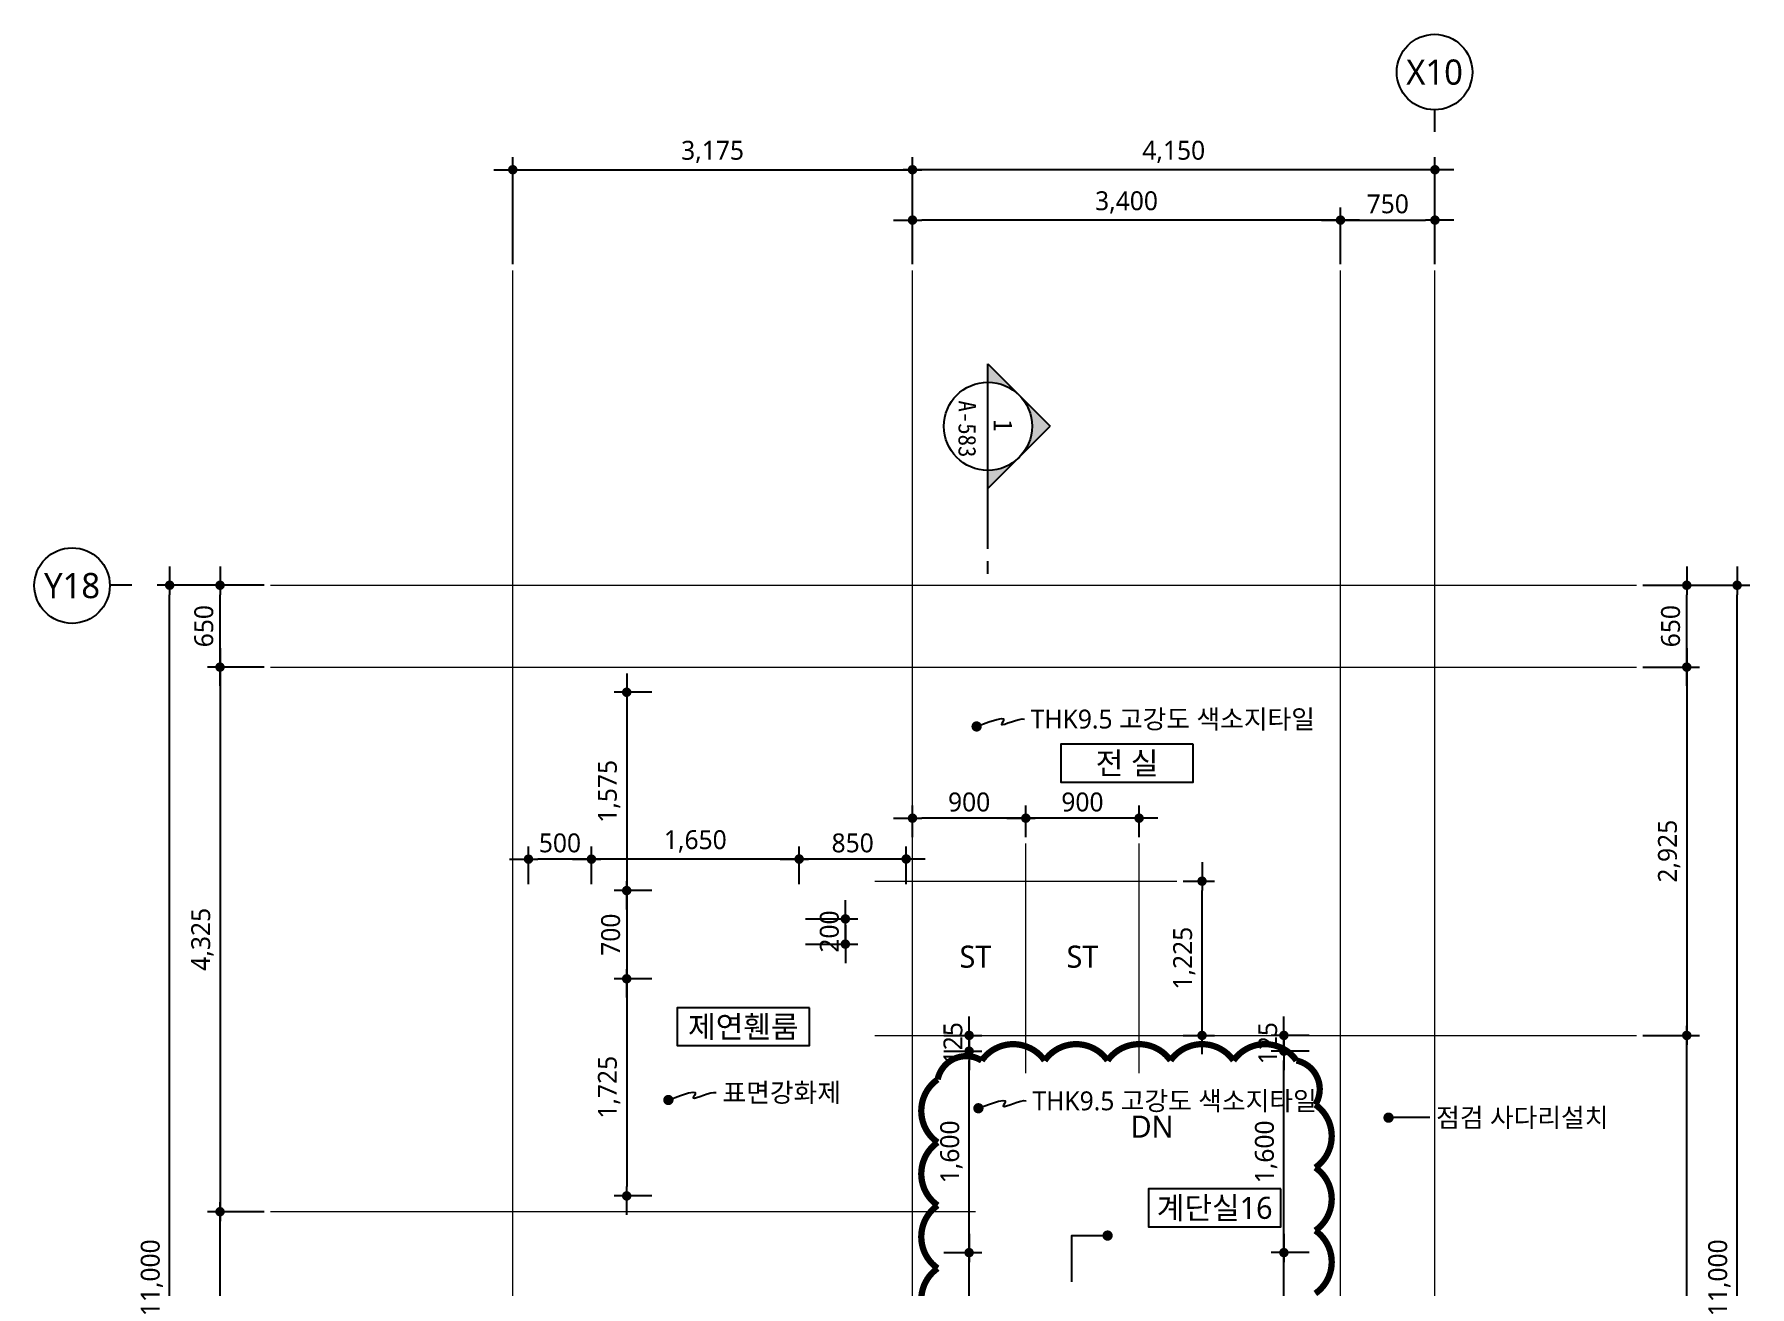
# Model space of a CAD drawing. Header units: millimetres. Extents: x 1467181 to 1720354, y 836037 to 895281.
# Drawn here: x 1682289 to 1695914, y 846048 to 855994 of the extents above; entities that cross this region are included whole.
import ezdxf
from ezdxf.enums import TextEntityAlignment as Align

# ---------------------------------------------------------------- set-up
doc = ezdxf.new("R2010")
doc.units = ezdxf.units.MM
doc.header["$MEASUREMENT"] = 0
doc.linetypes.add('CEN', pattern=[62, 60, -1, 0, -1])
doc.layers.get('0').update_dxf_attribs({"linetype": 'CONTINUOUS'})
for name, color, linetype, lineweight in [('A-AXIS-BUBL', 7, 'CONTINUOUS', 25), ('A-CNTL', 1, 'CEN', 15), ('A-DIMS', 7, 'CONTINUOUS', 25), ('A-MKXS-LEAD', 7, 'CONTINUOUS', 25), ('A-MKXS-MAK1', 3, 'CONTINUOUS', 25), ('A-MKXS-TEXT1', 3, 'CONTINUOUS', 25), ('A-MKXS-TEXT2', 7, 'CONTINUOUS', 25), ('A-MKXX-NAME', 3, 'CONTINUOUS', 25), ('A-MKXX-SYMB', 7, 'CONTINUOUS', 25), ('A-XXXX-TXT2', 3, 'CONTINUOUS', 25), ('REV-202205', 20, 'CONTINUOUS', 25)]:
    doc.layers.add(name, color=color, linetype=linetype, lineweight=lineweight)
doc.styles.add('HY울릉도L', font='')
doc.styles.add('돋움체', font='')
doc.styles.add('맑은고딕', font='malgun.ttf')
doc.styles.get('HY울릉도L').set_extended_font_data('HYwulM')
doc.styles.get('돋움체').set_extended_font_data('DotumChe')
doc.dimstyles.new('CDIM', dxfattribs={"dimtxt": 3, "dimasz": 1.5, "dimexe": 2, "dimexo": 1, "dimgap": 1, "dimtad": 1, "dimdec": 0, "dimrnd": 0.5, "dimzin": 0, "dimdsep": 32, "dimlunit": 6, "dimtxsty": 'HY울릉도L', "dimblk1": '_CIDOT', "dimblk2": '_CIDOT', "dimsah": 1, "dimcen": 5.5, "dimclrd": 2, "dimclre": 2, "dimclrt": 7, "dimadec": 0, "dimazin": 0, "dimtfac": 1, "dimtdec": 0, "dimtix": 1, "dimtmove": 2, "dimatfit": 1, "dimldrblk": '_CIDOT', "dimfxl": 1, "dimtolj": 1, "dimtzin": 0, "dimlwd": -1, "dimarcsym": 0})

# ---------------------------------------------------------------- blocks, each defined once
blk = doc.blocks.new('_CIDOT')
at = {"color": 0, "linetype": 'ByBlock'}
blk.add_line((2, 0), (-1, 0), dxfattribs=at)
at = {"color": 0, "linetype": 'ByBlock', "const_width": 0.5}
blk.add_lwpolyline([(-0.25, 0, 1), (0.25, 0, 1)], format="xyb", close=True, dxfattribs=at)
blk = doc.blocks.new('*D80')
at = {"layer": 'A-DIMS', "lineweight": -2, "transparency": 16777216}
for p, q in [((1689264, 854169), (1689264, 854619)), ((1692664, 854169), (1692664, 854619))]:
    blk.add_line(p, q, dxfattribs=at)
at = {"layer": 'A-DIMS', "transparency": 16777216}
blk.add_line((1692589, 854519), (1689339, 854519), dxfattribs=at)
at = {"layer": 'A-DIMS', "transparency": 16777216, "xscale": 75, "yscale": 75, "zscale": 75, "rotation": 180}
blk.add_blockref('_CIDOT', (1689264, 854519), dxfattribs=at)
at = {"layer": 'A-DIMS', "transparency": 16777216, "xscale": 75, "yscale": 75, "zscale": 75}
blk.add_blockref('_CIDOT', (1692664, 854519), dxfattribs=at)
at = {"layer": 'A-DIMS', "color": 3, "transparency": 16777216, "insert": (1690964, 854659), "char_height": 150, "attachment_point": 5, "style": '맑은고딕'}
blk.add_mtext('\\A1;3,400', dxfattribs=at)
blk = doc.blocks.new('*D81')
at = {"layer": 'A-DIMS', "lineweight": -2, "transparency": 16777216}
for p, q in [((1689264, 854169), (1689264, 855019)), ((1693414, 854169), (1693414, 855019))]:
    blk.add_line(p, q, dxfattribs=at)
at = {"layer": 'A-DIMS', "transparency": 16777216}
blk.add_line((1693339, 854919), (1689339, 854919), dxfattribs=at)
at = {"layer": 'A-DIMS', "transparency": 16777216, "xscale": 75, "yscale": 75, "zscale": 75, "rotation": 180}
blk.add_blockref('_CIDOT', (1689264, 854919), dxfattribs=at)
at = {"layer": 'A-DIMS', "transparency": 16777216, "xscale": 75, "yscale": 75, "zscale": 75}
blk.add_blockref('_CIDOT', (1693414, 854919), dxfattribs=at)
at = {"layer": 'A-DIMS', "color": 3, "transparency": 16777216, "insert": (1691339, 855060), "char_height": 150, "attachment_point": 5, "style": '맑은고딕'}
blk.add_mtext('\\A1;4,150', dxfattribs=at)
blk = doc.blocks.new('*D82')
at = {"layer": 'A-DIMS', "lineweight": -2, "transparency": 16777216}
for p, q in [((1684114, 851619), (1683264, 851619)), ((1684114, 840619), (1683264, 840619))]:
    blk.add_line(p, q, dxfattribs=at)
at = {"layer": 'A-DIMS', "transparency": 16777216}
blk.add_line((1683364, 840694), (1683364, 851544), dxfattribs=at)
at = {"layer": 'A-DIMS', "transparency": 16777216, "xscale": 75, "yscale": 75, "zscale": 75}
for p, rotation in [((1683364, 851619), 90), ((1683364, 840619), 270)]:
    blk.add_blockref('_CIDOT', p, dxfattribs=dict(at, rotation=rotation))
at = {"layer": 'A-DIMS', "color": 3, "transparency": 16777216, "insert": (1683223, 846119), "char_height": 150, "attachment_point": 5, "rotation": 90, "style": '맑은고딕'}
blk.add_mtext('\\A1;11,000', dxfattribs=at)
blk = doc.blocks.new('*D83')
at = {"layer": 'A-DIMS', "lineweight": -2, "transparency": 16777216}
for p, q in [((1684114, 851619), (1683664, 851619)), ((1684114, 850969), (1683664, 850969))]:
    blk.add_line(p, q, dxfattribs=at)
at = {"layer": 'A-DIMS', "transparency": 16777216}
blk.add_line((1683764, 851044), (1683764, 851544), dxfattribs=at)
at = {"layer": 'A-DIMS', "transparency": 16777216, "xscale": 75, "yscale": 75, "zscale": 75}
for p, rotation in [((1683764, 851619), 90), ((1683764, 850969), 270)]:
    blk.add_blockref('_CIDOT', p, dxfattribs=dict(at, rotation=rotation))
at = {"layer": 'A-DIMS', "color": 3, "transparency": 16777216, "insert": (1683636, 851294), "char_height": 150, "attachment_point": 5, "rotation": 90, "style": '맑은고딕'}
blk.add_mtext('\\A1;650', dxfattribs=at)
blk = doc.blocks.new('*D84')
at = {"layer": 'A-DIMS', "lineweight": -2, "transparency": 16777216}
for p, q in [((1684114, 850969), (1683664, 850969)), ((1684114, 846644), (1683664, 846644))]:
    blk.add_line(p, q, dxfattribs=at)
at = {"layer": 'A-DIMS', "transparency": 16777216}
blk.add_line((1683764, 850894), (1683764, 846719), dxfattribs=at)
at = {"layer": 'A-DIMS', "transparency": 16777216, "xscale": 75, "yscale": 75, "zscale": 75}
for p, rotation in [((1683764, 850969), 90), ((1683764, 846644), 270)]:
    blk.add_blockref('_CIDOT', p, dxfattribs=dict(at, rotation=rotation))
at = {"layer": 'A-DIMS', "color": 3, "transparency": 16777216, "insert": (1683624, 848807), "char_height": 150, "attachment_point": 5, "rotation": 90, "style": '맑은고딕'}
blk.add_mtext('\\A1;4,325', dxfattribs=at)
blk = doc.blocks.new('*D85')
at = {"layer": 'A-DIMS', "lineweight": -2, "transparency": 16777216}
for p, q in [((1684114, 846644), (1683664, 846644)), ((1684114, 841369), (1683664, 841369))]:
    blk.add_line(p, q, dxfattribs=at)
at = {"layer": 'A-DIMS', "transparency": 16777216}
blk.add_line((1683764, 841444), (1683764, 846569), dxfattribs=at)
at = {"layer": 'A-DIMS', "transparency": 16777216, "xscale": 75, "yscale": 75, "zscale": 75}
for p, rotation in [((1683764, 846644), 90), ((1683764, 841369), 270)]:
    blk.add_blockref('_CIDOT', p, dxfattribs=dict(at, rotation=rotation))
at = {"layer": 'A-DIMS', "color": 3, "transparency": 16777216, "insert": (1683624, 844007), "char_height": 150, "attachment_point": 5, "rotation": 90, "style": '맑은고딕'}
blk.add_mtext('\\A1;5,275', dxfattribs=at)
blk = doc.blocks.new('*D87')
at = {"layer": 'A-DIMS', "lineweight": -2, "transparency": 16777216}
for p, q in [((1690164, 849619), (1690164, 849869)), ((1691064, 849619), (1691064, 849869))]:
    blk.add_line(p, q, dxfattribs=at)
at = {"layer": 'A-DIMS', "transparency": 16777216}
blk.add_line((1690989, 849769), (1690239, 849769), dxfattribs=at)
at = {"layer": 'A-DIMS', "transparency": 16777216, "xscale": 75, "yscale": 75, "zscale": 75, "rotation": 180}
blk.add_blockref('_CIDOT', (1690164, 849769), dxfattribs=at)
at = {"layer": 'A-DIMS', "transparency": 16777216, "xscale": 75, "yscale": 75, "zscale": 75}
blk.add_blockref('_CIDOT', (1691064, 849769), dxfattribs=at)
at = {"layer": 'A-DIMS', "color": 3, "transparency": 16777216, "insert": (1690614, 849897), "char_height": 150, "attachment_point": 5, "style": '맑은고딕'}
blk.add_mtext('\\A1;900', dxfattribs=at)
blk = doc.blocks.new('*D88')
at = {"layer": 'A-DIMS', "lineweight": -2, "transparency": 16777216}
for p, q in [((1689264, 849619), (1689264, 849869)), ((1690164, 849619), (1690164, 849869))]:
    blk.add_line(p, q, dxfattribs=at)
at = {"layer": 'A-DIMS', "transparency": 16777216}
blk.add_line((1690089, 849769), (1689339, 849769), dxfattribs=at)
at = {"layer": 'A-DIMS', "transparency": 16777216, "xscale": 75, "yscale": 75, "zscale": 75, "rotation": 180}
blk.add_blockref('_CIDOT', (1689264, 849769), dxfattribs=at)
at = {"layer": 'A-DIMS', "transparency": 16777216, "xscale": 75, "yscale": 75, "zscale": 75}
blk.add_blockref('_CIDOT', (1690164, 849769), dxfattribs=at)
at = {"layer": 'A-DIMS', "color": 3, "transparency": 16777216, "insert": (1689714, 849897), "char_height": 150, "attachment_point": 5, "style": '맑은고딕'}
blk.add_mtext('\\A1;900', dxfattribs=at)
blk = doc.blocks.new('*D89')
at = {"layer": 'A-DIMS', "lineweight": -2, "transparency": 16777216}
for p, q in [((1691414, 849269), (1691664, 849269)), ((1691414, 848044), (1691664, 848044))]:
    blk.add_line(p, q, dxfattribs=at)
at = {"layer": 'A-DIMS', "transparency": 16777216}
blk.add_line((1691564, 848119), (1691564, 849194), dxfattribs=at)
at = {"layer": 'A-DIMS', "transparency": 16777216, "xscale": 75, "yscale": 75, "zscale": 75}
for p, rotation in [((1691564, 849269), 90), ((1691564, 848044), 270)]:
    blk.add_blockref('_CIDOT', p, dxfattribs=dict(at, rotation=rotation))
at = {"layer": 'A-DIMS', "color": 3, "transparency": 16777216, "insert": (1691423, 848657), "char_height": 150, "attachment_point": 5, "rotation": 90, "style": '맑은고딕'}
blk.add_mtext('\\A1;1,225', dxfattribs=at)
blk = doc.blocks.new('*D102')
at = {"layer": 'A-DIMS', "lineweight": -2, "transparency": 16777216}
for p, q in [((1692664, 854169), (1692664, 854619)), ((1693414, 854169), (1693414, 854619))]:
    blk.add_line(p, q, dxfattribs=at)
at = {"layer": 'A-DIMS', "transparency": 16777216}
blk.add_line((1692739, 854519), (1693339, 854519), dxfattribs=at)
at = {"layer": 'A-DIMS', "transparency": 16777216, "xscale": 75, "yscale": 75, "zscale": 75, "rotation": 180}
blk.add_blockref('_CIDOT', (1692664, 854519), dxfattribs=at)
at = {"layer": 'A-DIMS', "transparency": 16777216, "xscale": 75, "yscale": 75, "zscale": 75}
blk.add_blockref('_CIDOT', (1693414, 854519), dxfattribs=at)
at = {"layer": 'A-DIMS', "color": 3, "transparency": 16777216, "insert": (1693039, 854647), "char_height": 150, "attachment_point": 5, "style": '맑은고딕'}
blk.add_mtext('\\A1;750', dxfattribs=at)
blk = doc.blocks.new('*D103')
at = {"layer": 'A-DIMS', "lineweight": -2, "transparency": 16777216}
for p, q in [((1686089, 854169), (1686089, 855019)), ((1689264, 854169), (1689264, 855019))]:
    blk.add_line(p, q, dxfattribs=at)
at = {"layer": 'A-DIMS', "transparency": 16777216}
blk.add_line((1686164, 854919), (1689189, 854919), dxfattribs=at)
at = {"layer": 'A-DIMS', "transparency": 16777216, "xscale": 75, "yscale": 75, "zscale": 75, "rotation": 180}
blk.add_blockref('_CIDOT', (1686089, 854919), dxfattribs=at)
at = {"layer": 'A-DIMS', "transparency": 16777216, "xscale": 75, "yscale": 75, "zscale": 75}
blk.add_blockref('_CIDOT', (1689264, 854919), dxfattribs=at)
at = {"layer": 'A-DIMS', "color": 3, "transparency": 16777216, "insert": (1687676, 855060), "char_height": 150, "attachment_point": 5, "style": '맑은고딕'}
blk.add_mtext('\\A1;3,175', dxfattribs=at)
blk = doc.blocks.new('*D104')
at = {"layer": 'A-DIMS', "lineweight": -2, "transparency": 16777216}
for p, q in [((1695064, 851619), (1695914, 851619)), ((1695064, 840619), (1695914, 840619))]:
    blk.add_line(p, q, dxfattribs=at)
at = {"layer": 'A-DIMS', "transparency": 16777216}
blk.add_line((1695814, 840694), (1695814, 851544), dxfattribs=at)
at = {"layer": 'A-DIMS', "transparency": 16777216, "xscale": 75, "yscale": 75, "zscale": 75}
for p, rotation in [((1695814, 851619), 90), ((1695814, 840619), 270)]:
    blk.add_blockref('_CIDOT', p, dxfattribs=dict(at, rotation=rotation))
at = {"layer": 'A-DIMS', "color": 3, "transparency": 16777216, "insert": (1695673, 846119), "char_height": 150, "attachment_point": 5, "rotation": 90, "style": '맑은고딕'}
blk.add_mtext('\\A1;11,000', dxfattribs=at)
blk = doc.blocks.new('*D105')
at = {"layer": 'A-DIMS', "lineweight": -2, "transparency": 16777216}
for p, q in [((1695064, 851619), (1695514, 851619)), ((1695064, 850969), (1695514, 850969))]:
    blk.add_line(p, q, dxfattribs=at)
at = {"layer": 'A-DIMS', "transparency": 16777216}
blk.add_line((1695414, 851044), (1695414, 851544), dxfattribs=at)
at = {"layer": 'A-DIMS', "transparency": 16777216, "xscale": 75, "yscale": 75, "zscale": 75}
for p, rotation in [((1695414, 851619), 90), ((1695414, 850969), 270)]:
    blk.add_blockref('_CIDOT', p, dxfattribs=dict(at, rotation=rotation))
at = {"layer": 'A-DIMS', "color": 3, "transparency": 16777216, "insert": (1695286, 851294), "char_height": 150, "attachment_point": 5, "rotation": 90, "style": '맑은고딕'}
blk.add_mtext('\\A1;650', dxfattribs=at)
blk = doc.blocks.new('*D106')
at = {"layer": 'A-DIMS', "lineweight": -2, "transparency": 16777216}
for p, q in [((1695064, 850969), (1695514, 850969)), ((1695064, 848044), (1695514, 848044))]:
    blk.add_line(p, q, dxfattribs=at)
at = {"layer": 'A-DIMS', "transparency": 16777216}
blk.add_line((1695414, 850894), (1695414, 848119), dxfattribs=at)
at = {"layer": 'A-DIMS', "transparency": 16777216, "xscale": 75, "yscale": 75, "zscale": 75}
for p, rotation in [((1695414, 850969), 90), ((1695414, 848044), 270)]:
    blk.add_blockref('_CIDOT', p, dxfattribs=dict(at, rotation=rotation))
at = {"layer": 'A-DIMS', "color": 3, "transparency": 16777216, "insert": (1695274, 849507), "char_height": 150, "attachment_point": 5, "rotation": 90, "style": '맑은고딕'}
blk.add_mtext('\\A1;2,925', dxfattribs=at)
blk = doc.blocks.new('*D107')
at = {"layer": 'A-DIMS', "lineweight": -2, "transparency": 16777216}
for p, q in [((1695064, 848044), (1695514, 848044)), ((1695064, 841369), (1695514, 841369))]:
    blk.add_line(p, q, dxfattribs=at)
at = {"layer": 'A-DIMS', "transparency": 16777216}
blk.add_line((1695414, 841444), (1695414, 847969), dxfattribs=at)
at = {"layer": 'A-DIMS', "transparency": 16777216, "xscale": 75, "yscale": 75, "zscale": 75}
for p, rotation in [((1695414, 848044), 90), ((1695414, 841369), 270)]:
    blk.add_blockref('_CIDOT', p, dxfattribs=dict(at, rotation=rotation))
at = {"layer": 'A-DIMS', "color": 3, "transparency": 16777216, "insert": (1695274, 844707), "char_height": 150, "attachment_point": 5, "rotation": 90, "style": '맑은고딕'}
blk.add_mtext('\\A1;6,675', dxfattribs=at)
blk = doc.blocks.new('CORE 11- 단면')
at = {"layer": 'A-MKXS-MAK1'}
h = blk.add_hatch(color=256, dxfattribs=at)
h.paths.add_polyline_path([(23432, 13653), (23185, 13406, 0.414214), (23185, 13901)])
h.paths.add_polyline_path([(23185, 13406), (22937, 13158), (22937, 13303, 0.198912)])
h.paths.add_polyline_path([(23185, 13901, 0.198912), (22937, 14003), (22937, 14148)])
blk.add_hatch(color=256, dxfattribs=at).paths.add_polyline_path([(23237, -402), (23237, -502), (22937, -502), (22937, -402)])
for p, q in [((22937, 14148), (23432, 13653)), ((22937, 12681), (22937, 14148)), ((22937, 13158), (23432, 13653)), ((22937, 12481), (22937, 12581)), ((22937, 261), (22937, 361)), ((22937, -502), (22937, 161)), ((22937, -402), (23237, -402)), ((23237, -502), (23237, -402)), ((22937, -502), (23237, -502))]:
    blk.add_line(p, q, dxfattribs=at)
blk.add_circle((22937, 13653), 350, dxfattribs=at)
at = {"layer": 'A-MKXS-TEXT2', "style": '돋움체'}
for s, height, p in [('A-583', 140, (22772, 13632)), ('1', 150, (23058, 13659))]:
    blk.add_text(s, height=height, rotation=270, dxfattribs=at).set_placement(p, align=Align.MIDDLE)
blk = doc.blocks.new('*D467')
at = {"layer": 'A-DIMS', "lineweight": -2, "transparency": 16777216}
for p, q in [((1689514, 846319), (1689814, 846319)), ((1689514, 843079), (1689814, 843079))]:
    blk.add_line(p, q, dxfattribs=at)
at = {"layer": 'A-DIMS', "transparency": 16777216}
blk.add_line((1689714, 843154), (1689714, 846244), dxfattribs=at)
at = {"layer": 'A-DIMS', "transparency": 16777216, "xscale": 75, "yscale": 75, "zscale": 75}
for p, rotation in [((1689714, 846319), 90), ((1689714, 843079), 270)]:
    blk.add_blockref('_CIDOT', p, dxfattribs=dict(at, rotation=rotation))
at = {"layer": 'A-DIMS', "color": 3, "transparency": 16777216, "char_height": 150, "attachment_point": 5, "rotation": 90, "style": '맑은고딕'}
for s, insert in [('\\A1;(270X12T)', (1689858, 844699)), ('\\A1;3,240', (1689574, 844699))]:
    blk.add_mtext(s, dxfattribs=dict(at, insert=insert))
blk = doc.blocks.new('*D469')
at = {"layer": 'A-DIMS', "lineweight": -2, "transparency": 16777216}
for p, q in [((1689514, 847919), (1689814, 847919)), ((1689514, 846319), (1689814, 846319))]:
    blk.add_line(p, q, dxfattribs=at)
at = {"layer": 'A-DIMS', "transparency": 16777216}
blk.add_line((1689714, 846394), (1689714, 847844), dxfattribs=at)
at = {"layer": 'A-DIMS', "transparency": 16777216, "xscale": 75, "yscale": 75, "zscale": 75}
for p, rotation in [((1689714, 847919), 90), ((1689714, 846319), 270)]:
    blk.add_blockref('_CIDOT', p, dxfattribs=dict(at, rotation=rotation))
at = {"layer": 'A-DIMS', "color": 3, "transparency": 16777216, "insert": (1689573, 847119), "char_height": 150, "attachment_point": 5, "rotation": 90, "style": '맑은고딕'}
blk.add_mtext('\\A1;1,600', dxfattribs=at)
blk = doc.blocks.new('*D470')
at = {"layer": 'A-DIMS', "transparency": 16777216}
for p, q in [((1689714, 848119), (1689714, 848194)), ((1689714, 847919), (1689714, 848044)), ((1689714, 847844), (1689714, 847769))]:
    blk.add_line(p, q, dxfattribs=at)
at = {"layer": 'A-DIMS', "lineweight": -2, "transparency": 16777216}
for p, q in [((1689514, 848044), (1689814, 848044)), ((1689514, 847919), (1689814, 847919))]:
    blk.add_line(p, q, dxfattribs=at)
at = {"layer": 'A-DIMS', "transparency": 16777216, "xscale": 75, "yscale": 75, "zscale": 75}
for p, rotation in [((1689714, 848044), 270), ((1689714, 847919), 90)]:
    blk.add_blockref('_CIDOT', p, dxfattribs=dict(at, rotation=rotation))
at = {"layer": 'A-DIMS', "color": 3, "transparency": 16777216, "insert": (1689586, 847982), "char_height": 150, "attachment_point": 5, "rotation": 90, "style": '맑은고딕'}
blk.add_mtext('\\A1;125', dxfattribs=at)
blk = doc.blocks.new('*D475')
at = {"layer": 'A-DIMS', "lineweight": -2, "transparency": 16777216}
for p, q in [((1692414, 846319), (1692114, 846319)), ((1692414, 843079), (1692114, 843079))]:
    blk.add_line(p, q, dxfattribs=at)
at = {"layer": 'A-DIMS', "transparency": 16777216}
blk.add_line((1692214, 843154), (1692214, 846244), dxfattribs=at)
at = {"layer": 'A-DIMS', "transparency": 16777216, "xscale": 75, "yscale": 75, "zscale": 75}
for p, rotation in [((1692214, 846319), 90), ((1692214, 843079), 270)]:
    blk.add_blockref('_CIDOT', p, dxfattribs=dict(at, rotation=rotation))
at = {"layer": 'A-DIMS', "color": 3, "transparency": 16777216, "char_height": 150, "attachment_point": 5, "rotation": 90, "style": '맑은고딕'}
for s, insert in [('\\A1;(270X12T)', (1692358, 844699)), ('\\A1;3,240', (1692074, 844699))]:
    blk.add_mtext(s, dxfattribs=dict(at, insert=insert))
blk = doc.blocks.new('*D477')
at = {"layer": 'A-DIMS', "lineweight": -2, "transparency": 16777216}
for p, q in [((1692414, 847919), (1692114, 847919)), ((1692414, 846319), (1692114, 846319))]:
    blk.add_line(p, q, dxfattribs=at)
at = {"layer": 'A-DIMS', "transparency": 16777216}
blk.add_line((1692214, 846394), (1692214, 847844), dxfattribs=at)
at = {"layer": 'A-DIMS', "transparency": 16777216, "xscale": 75, "yscale": 75, "zscale": 75}
for p, rotation in [((1692214, 847919), 90), ((1692214, 846319), 270)]:
    blk.add_blockref('_CIDOT', p, dxfattribs=dict(at, rotation=rotation))
at = {"layer": 'A-DIMS', "color": 3, "transparency": 16777216, "insert": (1692073, 847119), "char_height": 150, "attachment_point": 5, "rotation": 90, "style": '맑은고딕'}
blk.add_mtext('\\A1;1,600', dxfattribs=at)
blk = doc.blocks.new('*D478')
at = {"layer": 'A-DIMS', "transparency": 16777216}
for p, q in [((1692214, 848119), (1692214, 848194)), ((1692214, 847919), (1692214, 848044)), ((1692214, 847844), (1692214, 847769))]:
    blk.add_line(p, q, dxfattribs=at)
at = {"layer": 'A-DIMS', "lineweight": -2, "transparency": 16777216}
for p, q in [((1692414, 848044), (1692114, 848044)), ((1692414, 847919), (1692114, 847919))]:
    blk.add_line(p, q, dxfattribs=at)
at = {"layer": 'A-DIMS', "transparency": 16777216, "xscale": 75, "yscale": 75, "zscale": 75}
for p, rotation in [((1692214, 848044), 270), ((1692214, 847919), 90)]:
    blk.add_blockref('_CIDOT', p, dxfattribs=dict(at, rotation=rotation))
at = {"layer": 'A-DIMS', "color": 3, "transparency": 16777216, "insert": (1692086, 847982), "char_height": 150, "attachment_point": 5, "rotation": 90, "style": '맑은고딕'}
blk.add_mtext('\\A1;125', dxfattribs=at)
blk = doc.blocks.new('*D566')
at = {"layer": 'A-DIMS', "lineweight": -2, "transparency": 16777216}
for p, q in [((1687194, 850769), (1686894, 850769)), ((1687194, 849194), (1686894, 849194))]:
    blk.add_line(p, q, dxfattribs=at)
at = {"layer": 'A-DIMS', "transparency": 16777216}
blk.add_line((1686994, 850694), (1686994, 849269), dxfattribs=at)
at = {"layer": 'A-DIMS', "transparency": 16777216, "xscale": 75, "yscale": 75, "zscale": 75}
for p, rotation in [((1686994, 850769), 90), ((1686994, 849194), 270)]:
    blk.add_blockref('_CIDOT', p, dxfattribs=dict(at, rotation=rotation))
at = {"layer": 'A-DIMS', "color": 3, "transparency": 16777216, "insert": (1686854, 849982), "char_height": 150, "attachment_point": 5, "rotation": 90, "style": '맑은고딕'}
blk.add_mtext('\\A1;1,575', dxfattribs=at)
blk = doc.blocks.new('*D567')
at = {"layer": 'A-DIMS', "lineweight": -2, "transparency": 16777216}
for p, q in [((1687194, 849194), (1686894, 849194)), ((1687194, 848494), (1686894, 848494))]:
    blk.add_line(p, q, dxfattribs=at)
at = {"layer": 'A-DIMS', "transparency": 16777216}
blk.add_line((1686994, 849119), (1686994, 848569), dxfattribs=at)
at = {"layer": 'A-DIMS', "transparency": 16777216, "xscale": 75, "yscale": 75, "zscale": 75}
for p, rotation in [((1686994, 849194), 90), ((1686994, 848494), 270)]:
    blk.add_blockref('_CIDOT', p, dxfattribs=dict(at, rotation=rotation))
at = {"layer": 'A-DIMS', "color": 3, "transparency": 16777216, "insert": (1686867, 848844), "char_height": 150, "attachment_point": 5, "rotation": 90, "style": '맑은고딕'}
blk.add_mtext('\\A1;700', dxfattribs=at)
blk = doc.blocks.new('*D568')
at = {"layer": 'A-DIMS', "lineweight": -2, "transparency": 16777216}
for p, q in [((1687194, 848494), (1686894, 848494)), ((1687194, 846769), (1686894, 846769))]:
    blk.add_line(p, q, dxfattribs=at)
at = {"layer": 'A-DIMS', "transparency": 16777216}
blk.add_line((1686994, 848419), (1686994, 846844), dxfattribs=at)
at = {"layer": 'A-DIMS', "transparency": 16777216, "xscale": 75, "yscale": 75, "zscale": 75}
for p, rotation in [((1686994, 848494), 90), ((1686994, 846769), 270)]:
    blk.add_blockref('_CIDOT', p, dxfattribs=dict(at, rotation=rotation))
at = {"layer": 'A-DIMS', "color": 3, "transparency": 16777216, "insert": (1686854, 847632), "char_height": 150, "attachment_point": 5, "rotation": 90, "style": '맑은고딕'}
blk.add_mtext('\\A1;1,725', dxfattribs=at)
blk = doc.blocks.new('*D569')
at = {"layer": 'A-DIMS', "lineweight": -2, "transparency": 16777216}
for p, q in [((1688364, 849244), (1688364, 849545)), ((1689214, 849244), (1689214, 849545))]:
    blk.add_line(p, q, dxfattribs=at)
at = {"layer": 'A-DIMS', "transparency": 16777216}
blk.add_line((1689139, 849445), (1688439, 849445), dxfattribs=at)
at = {"layer": 'A-DIMS', "transparency": 16777216, "xscale": 75, "yscale": 75, "zscale": 75, "rotation": 180}
blk.add_blockref('_CIDOT', (1688364, 849445), dxfattribs=at)
at = {"layer": 'A-DIMS', "transparency": 16777216, "xscale": 75, "yscale": 75, "zscale": 75}
blk.add_blockref('_CIDOT', (1689214, 849445), dxfattribs=at)
at = {"layer": 'A-DIMS', "color": 3, "transparency": 16777216, "insert": (1688789, 849572), "char_height": 150, "attachment_point": 5, "style": '맑은고딕'}
blk.add_mtext('\\A1;850', dxfattribs=at)
blk = doc.blocks.new('*D570')
at = {"layer": 'A-DIMS', "lineweight": -2, "transparency": 16777216}
for p, q in [((1686714, 849244), (1686714, 849544)), ((1688364, 849244), (1688364, 849544))]:
    blk.add_line(p, q, dxfattribs=at)
at = {"layer": 'A-DIMS', "transparency": 16777216}
blk.add_line((1688289, 849444), (1686789, 849444), dxfattribs=at)
at = {"layer": 'A-DIMS', "transparency": 16777216, "xscale": 75, "yscale": 75, "zscale": 75, "rotation": 180}
blk.add_blockref('_CIDOT', (1686714, 849444), dxfattribs=at)
at = {"layer": 'A-DIMS', "transparency": 16777216, "xscale": 75, "yscale": 75, "zscale": 75}
blk.add_blockref('_CIDOT', (1688364, 849444), dxfattribs=at)
at = {"layer": 'A-DIMS', "color": 3, "transparency": 16777216, "insert": (1687539, 849585), "char_height": 150, "attachment_point": 5, "style": '맑은고딕'}
blk.add_mtext('\\A1;1,650', dxfattribs=at)
blk = doc.blocks.new('*D571')
at = {"layer": 'A-DIMS', "lineweight": -2, "transparency": 16777216}
for p, q in [((1686214, 849244), (1686214, 849544)), ((1686714, 849244), (1686714, 849544))]:
    blk.add_line(p, q, dxfattribs=at)
at = {"layer": 'A-DIMS', "transparency": 16777216}
blk.add_line((1686639, 849444), (1686289, 849444), dxfattribs=at)
at = {"layer": 'A-DIMS', "transparency": 16777216, "xscale": 75, "yscale": 75, "zscale": 75, "rotation": 180}
blk.add_blockref('_CIDOT', (1686214, 849444), dxfattribs=at)
at = {"layer": 'A-DIMS', "transparency": 16777216, "xscale": 75, "yscale": 75, "zscale": 75}
blk.add_blockref('_CIDOT', (1686714, 849444), dxfattribs=at)
at = {"layer": 'A-DIMS', "color": 3, "transparency": 16777216, "insert": (1686464, 849572), "char_height": 150, "attachment_point": 5, "style": '맑은고딕'}
blk.add_mtext('\\A1;500', dxfattribs=at)
blk = doc.blocks.new('*D594')
at = {"layer": 'A-DIMS', "transparency": 16777216}
for p, q in [((1688731, 849044), (1688731, 849119)), ((1688731, 848769), (1688731, 848969)), ((1688731, 848694), (1688731, 848619))]:
    blk.add_line(p, q, dxfattribs=at)
at = {"layer": 'A-DIMS', "lineweight": -2, "transparency": 16777216}
for p, q in [((1688414, 848969), (1688831, 848969)), ((1688414, 848769), (1688831, 848769))]:
    blk.add_line(p, q, dxfattribs=at)
at = {"layer": 'A-DIMS', "transparency": 16777216, "xscale": 75, "yscale": 75, "zscale": 75}
for p, rotation in [((1688731, 848969), 270), ((1688731, 848769), 90)]:
    blk.add_blockref('_CIDOT', p, dxfattribs=dict(at, rotation=rotation))
at = {"layer": 'A-DIMS', "color": 3, "transparency": 16777216, "insert": (1688604, 848869), "char_height": 150, "attachment_point": 5, "rotation": 90, "style": '맑은고딕'}
blk.add_mtext('\\A1;200', dxfattribs=at)

msp = doc.modelspace()

# ---------------------------------------------------------------- linework, layer by layer
at = {"layer": 'A-AXIS-BUBL', "ltscale": 0.2}
for p, q in [((1693413.9, 855219.4), (1693413.9, 855394.4)), ((1683063.9, 851619.4), (1682888.9, 851619.4))]:
    msp.add_line(p, q, dxfattribs=at)
for centre in [(1693410.9, 855694.4), (1682588.9, 851616.4)]:
    msp.add_circle(centre, 300, dxfattribs=at)
at = {"layer": 'A-CNTL'}
for p, q in [((1686088.9, 839069.4), (1686088.9, 854119.4)), ((1689263.9, 839069.4), (1689263.9, 854119.4)), ((1692663.9, 839069.4), (1692663.9, 854119.4)), ((1693413.9, 839069.4), (1693413.9, 854119.4)), ((1684163.9, 851619.4), (1695013.9, 851619.4)), ((1684163.9, 850969.4), (1695013.9, 850969.4)), ((1690163.9, 847744.4), (1690163.9, 849569.4)), ((1691063.9, 847744.4), (1691063.9, 849569.4)), ((1688963.9, 849269.4), (1691363.9, 849269.4)), ((1688963.9, 848044.4), (1695013.9, 848044.4)), ((1684163.9, 846644.4), (1689763.9, 846644.4))]:
    msp.add_line(p, q, dxfattribs=at)
at = {"layer": 'A-MKXS-LEAD', "const_width": 40}
for points in [[(1689752.7, 850499.5, 1), (1689794.2, 850495.4, 1)], [(1687304.6, 847533.1, 1), (1687346, 847529, 1)], [(1689767, 847467.5, 1), (1689808.5, 847463.3, 1)], [(1693024.5, 847388.8, -1), (1693066, 847392.9, -1)], [(1690811.8, 846433.6, 1), (1690815.9, 846475.1, 1)]]:
    msp.add_lwpolyline(points, format="xyb", close=True, dxfattribs=at)
at = {"layer": 'A-MKXS-LEAD'}
for points in [[(1689772.6, 850497.2), (1689870.4, 850534), (1689934.1, 850553.9), (1689970.3, 850560.4), (1689985.7, 850556.9), (1689986.9, 850547), (1689980.4, 850534.2), (1689972.9, 850522), (1689970.9, 850513.9), (1689979.6, 850512.6), (1689997.7, 850517), (1690022.6, 850525.2), (1690051.4, 850535.3), (1690081.7, 850545.4), (1690110.5, 850553.6), (1690135.2, 850557.9), (1690153, 850556.4)], [(1687324.5, 847530.7), (1687422.2, 847567.6), (1687485.9, 847587.5), (1687522.2, 847593.9), (1687537.6, 847590.4), (1687538.7, 847580.5), (1687532.2, 847567.7), (1687524.7, 847555.5), (1687522.7, 847547.5), (1687531.4, 847546.1), (1687549.5, 847550.5), (1687574.4, 847558.8), (1687603.3, 847568.9), (1687633.5, 847579), (1687662.3, 847587.1), (1687687, 847591.4), (1687704.9, 847590)], [(1689786.9, 847465.1), (1689884.7, 847501.9), (1689948.4, 847521.8), (1689984.6, 847528.3), (1690000, 847524.8), (1690001.2, 847514.9), (1689994.7, 847502.1), (1689987.2, 847489.9), (1689985.2, 847481.8), (1689993.9, 847480.5), (1690012, 847484.9), (1690036.8, 847493.1), (1690065.7, 847503.2), (1690095.9, 847513.3), (1690124.8, 847521.5), (1690149.4, 847525.8), (1690167.3, 847524.4)], [(1693373.3, 847390.9), (1693045.2, 847390.9), (1693045.2, 847390.9), (1693045.2, 847390.9), (1693045.2, 847390.9)], [(1690530.7, 846087.3), (1690530.7, 846454.4), (1690813.8, 846454.4)]]:
    msp.add_lwpolyline(points, dxfattribs=at)
at = {"layer": 'A-MKXX-SYMB'}
for points in [[(1691493.6, 850355.7), (1690443.6, 850355.7), (1690443.6, 850055.7), (1691493.6, 850055.7)], [(1688445.6, 848262.6), (1687395.6, 848262.6), (1687395.6, 847962.6), (1688445.6, 847962.6)], [(1692189.2, 846824.4), (1691139.2, 846824.4), (1691139.2, 846524.4), (1692189.2, 846524.4)]]:
    msp.add_lwpolyline(points, close=True, dxfattribs=at)
at = {"layer": 'REV-202205', "const_width": 50}
msp.add_lwpolyline([(1692463.9, 845994.4, 0.5205671), (1692463.9, 846494.4, 0.5205671), (1692463.9, 846994.4, 0.5205671), (1692463.9, 847494.4, 0.5205671), (1692313.9, 847844.4, 0.5205671), (1691813.9, 847844.4, 0.5205671), (1691313.9, 847844.4, 0.5205671), (1690813.9, 847844.4, 0.5205671), (1690313.9, 847844.4, 0.5205671), (1689813.9, 847844.4, 0.5205671), (1689463.9, 847694.4, 0.5205671), (1689463.9, 847194.4, 0.5205671), (1689463.9, 846694.4, 0.5205671), (1689463.9, 846194.4, 0.5205671), (1689463.9, 845694.4, 0.5205671)], format="xyb", dxfattribs=at)

# ---------------------------------------------------------------- block references
at = {"layer": 'A-DIMS'}
msp.add_blockref('CORE 11- 단면', (1666926.5, 839228.5), dxfattribs=at)

# ---------------------------------------------------------------- texts
at = {"layer": 'A-MKXS-TEXT1', "style": '맑은고딕'}
for s, p in [('THK9.5 고강도 색소지타일', (1690203, 850556.4)), ('표면강화제', (1687754.9, 847590)), ('THK9.5 고강도 색소지타일', (1690217.3, 847524.4)), ('점검 사다리설치', (1693423.3, 847390.9))]:
    msp.add_text(s, height=150, dxfattribs=at).set_placement(p, align=Align.MIDDLE_LEFT)
at = {"layer": 'A-MKXX-NAME', "style": '맑은고딕'}
for s, p in [('전 실', (1690968.6, 850205.7)), ('ST', (1689763.9, 848669.4)), ('ST', (1690613.9, 848669.4)), ('제연휀룸', (1687920.6, 848112.6)), ('DN', (1691167.2, 847319.4)), ('계단실16', (1691664.2, 846674.4))]:
    msp.add_text(s, height=175, dxfattribs=at).set_placement(p, align=Align.MIDDLE_CENTER)
at = {"layer": 'A-XXXX-TXT2', "ltscale": 0.2, "style": '맑은고딕'}
for s, p in [('X10', (1693410.9, 855694.4)), ('Y18', (1682588.9, 851616.4))]:
    msp.add_text(s, height=200, dxfattribs=at).set_placement(p, align=Align.MIDDLE)

# ---------------------------------------------------------------- dimensions: what is measured, and where the dimension line sits
at = {"layer": 'A-DIMS'}
for base, p1, p2, angle, picture, middle in [((1689263.9, 854919.4), (1686088.9, 854119.4), (1689263.9, 854119.4), 0, '*D103', (1687676.4, 855059.8)), ((1689263.9, 854919.4), (1693413.9, 854119.4), (1689263.9, 854119.4), 180, '*D81', (1691338.9, 855059.8)), ((1689263.9, 854519.4), (1692663.9, 854119.4), (1689263.9, 854119.4), 180, '*D80', (1690963.9, 854659.4)), ((1693413.9, 854519.4), (1692663.9, 854119.4), (1693413.9, 854119.4), 0, '*D102', (1693038.9, 854646.9)), ((1683363.9, 851619.4), (1684163.9, 840619.4), (1684163.9, 851619.4), 270, '*D82', (1683223.4, 846119.4)), ((1683763.9, 851619.4), (1684163.9, 850969.4), (1684163.9, 851619.4), 270, '*D83', (1683636.4, 851294.4)), ((1695813.9, 851619.4), (1695013.9, 840619.4), (1695013.9, 851619.4), 270, '*D104', (1695673.4, 846119.4)), ((1695413.9, 851619.4), (1695013.9, 850969.4), (1695013.9, 851619.4), 270, '*D105', (1695286.4, 851294.4)), ((1683763.9, 846644.4), (1684163.9, 850969.4), (1684163.9, 846644.4), 90, '*D84', (1683623.8, 848806.9)), ((1695413.9, 848044.4), (1695013.9, 850969.4), (1695013.9, 848044.4), 90, '*D106', (1695273.8, 849506.9)), ((1691563.9, 849269.4), (1691363.9, 848044.4), (1691363.9, 849269.4), 270, '*D89', (1691423.4, 848656.9)), ((1688731.4, 848969.4), (1688363.9, 848769.4), (1688363.9, 848969.4), 270, '*D594', (1688603.9, 848869.4)), ((1695413.9, 848044.4), (1695013.9, 841369.4), (1695013.9, 848044.4), 270, '*D107', (1695273.8, 844706.9)), ((1683763.9, 846644.4), (1684163.9, 841369.4), (1684163.9, 846644.4), 270, '*D85', (1683623.8, 844006.9))]:
    dim = msp.add_linear_dim(base=base, p1=p1, p2=p2, angle=angle, dimstyle='CDIM', override={"dimscale": 50, "dimtxsty": '맑은고딕', "dimclrd": 256, "dimclre": 256, "dimclrt": 3}, dxfattribs=at)
    dim.commit()
    dim.dimension.update_dxf_attribs({"geometry": picture, "text_midpoint": middle})
for base, p1, p2, angle, text, picture, middle in [((1686994.1, 849194.4), (1687244.1, 850769.4), (1687244.1, 849194.4), 90, '<>\\X', '*D566', (1686994.1, 849981.9)), ((1686994.2, 848494.4), (1687244.2, 849194.4), (1687244.2, 848494.4), 90, '<>\\X', '*D567', (1686994.2, 848844.4)), ((1686994.2, 846769.4), (1687244.2, 848494.4), (1687244.2, 846769.4), 90, '<>\\X', '*D568', (1686994.2, 847631.9)), ((1689713.9, 848044.4), (1689463.9, 847919.4), (1689463.9, 848044.4), 270, '<>\\X', '*D470', (1689713.9, 847981.9)), ((1692213.9, 848044.4), (1692463.9, 847919.4), (1692463.9, 848044.4), 270, '<>\\X', '*D478', (1692213.9, 847981.9)), ((1689713.9, 847919.4), (1689463.9, 846319.4), (1689463.9, 847919.4), 270, '<>\\X', '*D469', (1689713.9, 847119.4)), ((1692213.9, 847919.4), (1692463.9, 846319.4), (1692463.9, 847919.4), 270, '<>\\X', '*D477', (1692213.9, 847119.4)), ((1689713.9, 846319.4), (1689463.9, 843079.4), (1689463.9, 846319.4), 270, '<>\\X(270X12T)', '*D467', (1689713.9, 844699.4)), ((1692213.9, 846319.4), (1692463.9, 843079.4), (1692463.9, 846319.4), 270, '<>\\X(270X12T)', '*D475', (1692213.9, 844699.4))]:
    dim = msp.add_linear_dim(base=base, p1=p1, p2=p2, angle=angle, text=text, dimstyle='CDIM', override={"dimscale": 50, "dimtxsty": '맑은고딕', "dimclrd": 256, "dimclre": 256, "dimclrt": 3}, dxfattribs=at)
    dim.commit()
    dim.dimension.update_dxf_attribs({"geometry": picture, "text_midpoint": middle})
for base, p1, p2, picture, middle in [((1689263.9, 849769.4), (1690163.9, 849569.4), (1689263.9, 849569.4), '*D88', (1689713.9, 849896.9)), ((1690163.9, 849769.4), (1691063.9, 849569.4), (1690163.9, 849569.4), '*D87', (1690613.9, 849896.9))]:
    dim = msp.add_linear_dim(base=base, p1=p1, p2=p2, dimstyle='CDIM', override={"dimscale": 50, "dimtxsty": '맑은고딕', "dimclrd": 256, "dimclre": 256, "dimclrt": 3}, dxfattribs=at)
    dim.commit()
    dim.dimension.update_dxf_attribs({"geometry": picture, "text_midpoint": middle})
for base, p1, p2, picture, middle in [((1686213.7, 849444.4), (1686713.9, 849194.4), (1686213.7, 849194.4), '*D571', (1686463.8, 849444.4)), ((1686713.9, 849444.4), (1688363.9, 849194.4), (1686713.9, 849194.4), '*D570', (1687538.9, 849444.4)), ((1688363.9, 849444.5), (1689213.7, 849194.5), (1688363.9, 849194.5), '*D569', (1688788.8, 849444.5))]:
    dim = msp.add_linear_dim(base=base, p1=p1, p2=p2, text='<>\\X', dimstyle='CDIM', override={"dimscale": 50, "dimtxsty": '맑은고딕', "dimclrd": 256, "dimclre": 256, "dimclrt": 3}, dxfattribs=at)
    dim.commit()
    dim.dimension.update_dxf_attribs({"geometry": picture, "text_midpoint": middle})

doc.saveas('drawing.dxf')
